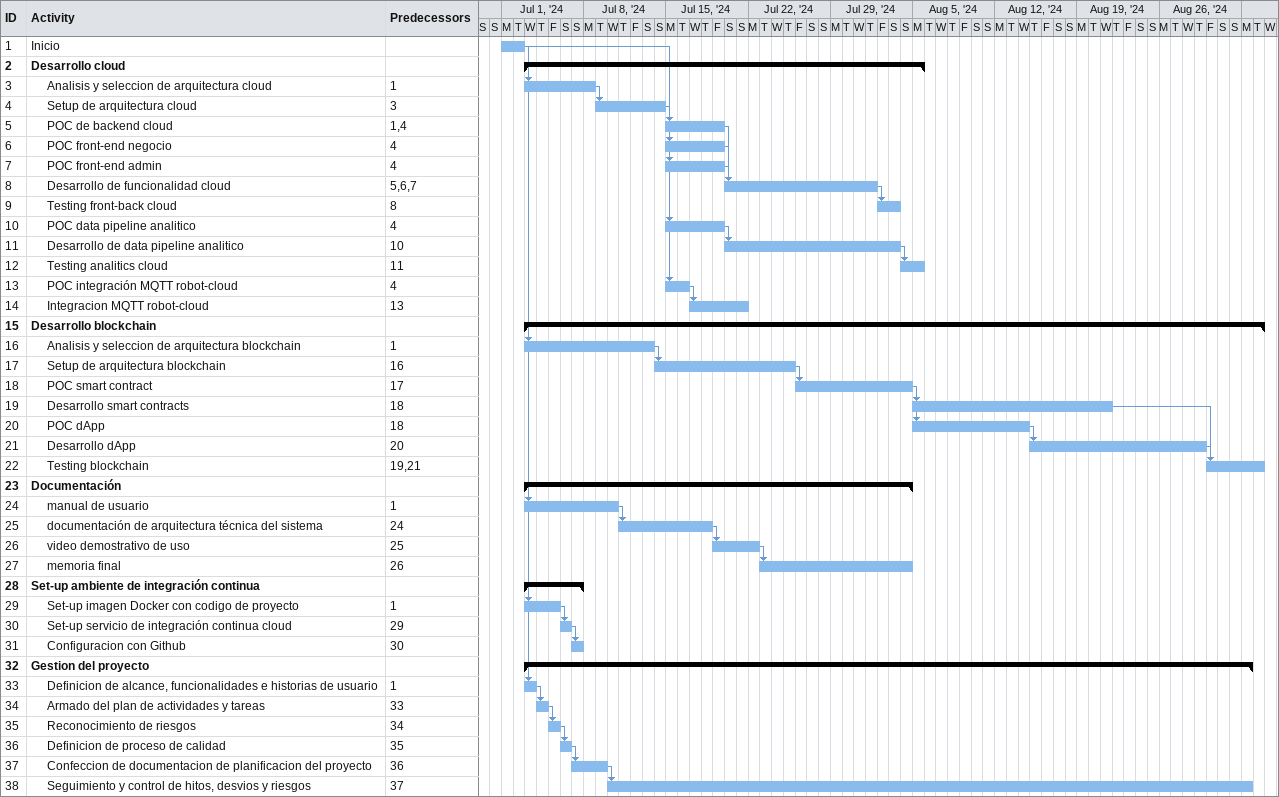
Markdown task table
| ID | Level | Task | Start | Finish | Predecessors |
|---|---|---|---|---|---|
| 1 | 1 | Inicio | 2024-07-01 | 2024-07-02 |  |
| 2 | 1 | **Desarrollo cloud** | 2024-07-03 | 2024-08-05 |  |
| 3 | 2 | Analisis y seleccion de arquitectura cloud | 2024-07-03 | 2024-07-08 | 1 |
| 4 | 2 | Setup de arquitectura cloud | 2024-07-09 | 2024-07-14 | 3 |
| 5 | 2 | POC de backend cloud | 2024-07-15 | 2024-07-19 | 1, 4 |
| 6 | 2 | POC front-end negocio | 2024-07-15 | 2024-07-19 | 4 |
| 7 | 2 | POC front-end admin | 2024-07-15 | 2024-07-19 | 4 |
| 8 | 2 | Desarrollo de funcionalidad cloud | 2024-07-20 | 2024-08-01 | 5, 6, 7 |
| 9 | 2 | Testing front-back cloud | 2024-08-02 | 2024-08-03 | 8 |
| 10 | 2 | POC data pipeline analitico | 2024-07-15 | 2024-07-19 | 4 |
| 11 | 2 | Desarrollo de data pipeline analitico | 2024-07-20 | 2024-08-03 | 10 |
| 12 | 2 | Testing analitics cloud | 2024-08-04 | 2024-08-05 | 11 |
| 13 | 2 | POC integración MQTT robot-cloud | 2024-07-15 | 2024-07-16 | 4 |
| 14 | 2 | Integracion MQTT robot-cloud | 2024-07-17 | 2024-07-21 | 13 |
| 15 | 1 | **Desarrollo blockchain** | 2024-07-03 | 2024-09-03 |  |
| 16 | 2 | Analisis y seleccion de arquitectura blockchain | 2024-07-03 | 2024-07-13 | 1 |
| 17 | 2 | Setup de arquitectura blockchain | 2024-07-14 | 2024-07-25 | 16 |
| 18 | 2 | POC smart contract | 2024-07-26 | 2024-08-04 | 17 |
| 19 | 2 | Desarrollo smart contracts | 2024-08-05 | 2024-08-21 | 18 |
| 20 | 2 | POC dApp | 2024-08-05 | 2024-08-14 | 18 |
| 21 | 2 | Desarrollo dApp | 2024-08-15 | 2024-08-29 | 20 |
| 22 | 2 | Testing blockchain | 2024-08-30 | 2024-09-03 | 19, 21 |
| 23 | 1 | **Documentación** | 2024-07-03 | 2024-08-04 |  |
| 24 | 2 | manual de usuario | 2024-07-03 | 2024-07-10 | 1 |
| 25 | 2 | documentación de arquitectura técnica del sistema | 2024-07-11 | 2024-07-18 | 24 |
| 26 | 2 | video demostrativo de uso | 2024-07-19 | 2024-07-22 | 25 |
| 27 | 2 | memoria final | 2024-07-23 | 2024-08-04 | 26 |
| 28 | 1 | **Set-up ambiente de integración continua** | 2024-07-03 | 2024-07-07 |  |
| 29 | 2 | Set-up imagen Docker con codigo de proyecto | 2024-07-03 | 2024-07-05 | 1 |
| 30 | 2 | Set-up servicio de integración continua cloud | 2024-07-06 | 2024-07-06 | 29 |
| 31 | 2 | Configuracion con Github | 2024-07-07 | 2024-07-07 | 30 |
| 32 | 1 | **Gestion del proyecto** | 2024-07-03 | 2024-09-02 |  |
| 33 | 2 | Definicion de alcance, funcionalidades e historias de usuario | 2024-07-03 | 2024-07-03 | 1 |
| 34 | 2 | Armado del plan de actividades y tareas | 2024-07-04 | 2024-07-04 | 33 |
| 35 | 2 | Reconocimiento de riesgos | 2024-07-05 | 2024-07-05 | 34 |
| 36 | 2 | Definicion de proceso de calidad | 2024-07-06 | 2024-07-06 | 35 |
| 37 | 2 | Confeccion de documentacion de planificacion del proyecto | 2024-07-07 | 2024-07-09 | 36 |
| 38 | 2 | Seguimiento y control de hitos, desvios y riesgos | 2024-07-10 | 2024-09-02 | 37 |
